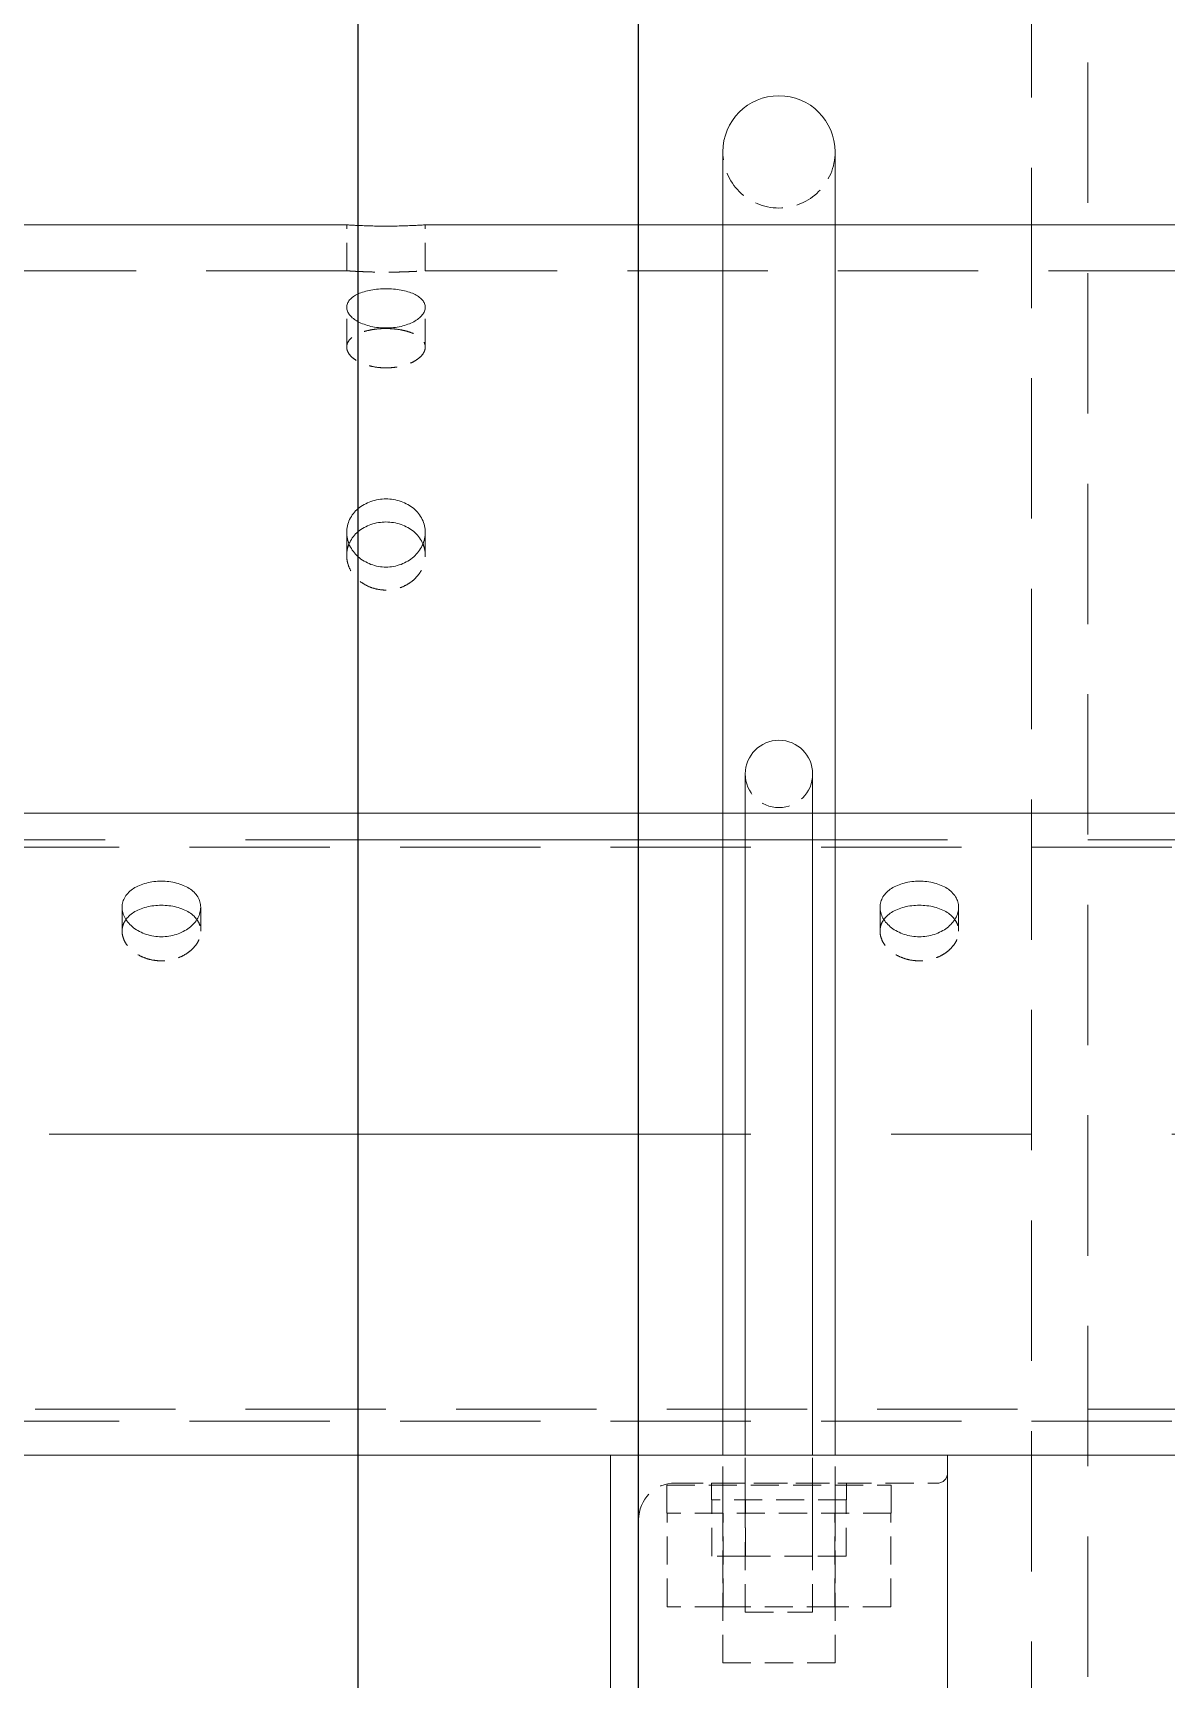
# Model space of a CAD drawing. Header units: millimetres. Extents: x -46397 to 283259, y -8690 to 23983.
# Drawn here: x 119678.7 to 119880.6, y 3145.7 to 3438.9 of the extents above; entities that cross this region are included whole.
import ezdxf

# ---------------------------------------------------------------- set-up
doc = ezdxf.new("R2010")
doc.units = ezdxf.units.MM
for name, pattern in [('CENTER', [2, 1.25, -0.25, 0.25, -0.25]), ('HIDDEN', [0.375, 0.25, -0.125]), ('HIDDENX2', [0.75, 0.5, -0.25])]:
    doc.linetypes.add(name, pattern=pattern)
for name, color, linetype, lineweight in [('CHUAN NET KHUAT', 4, 'HIDDEN', 0), ('DUONGCHINH', 7, 'Continuous', 25), ('DUONGTAM', 1, 'CENTER', 0)]:
    doc.layers.add(name, color=color, linetype=linetype, lineweight=lineweight)
doc.layers.add('flashshoot', color=7, linetype='Continuous')

# ---------------------------------------------------------------- blocks, each defined once
blk = doc.blocks.new('A$C49aca623')
at = {"color": 2, "linetype": 'Continuous', "lineweight": 0, "ltscale": 10, "extrusion": (2.28848e-17, 1, 0)}
for p, q in [((-2547, -563.9), (-2683, -563.9)), ((-2397, -563.9), (-2533, -563.9)), ((1960, -783), (-2832, -783))]:
    blk.add_line(p, q, dxfattribs=at)
at = {"color": 1, "linetype": 'HIDDENX2', "lineweight": 0, "ltscale": 10, "extrusion": (2.28848e-17, 1, 0)}
for p, q in [((-2547, -572.08), (-2547, -563.9)), ((-2533, -572.08), (-2533, -563.9)), ((-2547, -585.66), (-2547, -578.58)), ((-2533, -585.66), (-2533, -578.58)), ((-2547, -622.77), (-2547, -618.68)), ((-2533, -622.77), (-2533, -618.68))]:
    blk.add_line(p, q, dxfattribs=at)
at = {"color": 1, "linetype": 'HIDDENX2', "lineweight": 0, "ltscale": 50, "extrusion": (2.28848e-17, 1, 0)}
for p, q in [((-2547, -572.08), (-2683, -572.08)), ((-2397, -572.08), (-2533, -572.08)), ((1960, -774.82), (-2832, -774.82))]:
    blk.add_line(p, q, dxfattribs=at)
at = {"color": 2, "linetype": 'Continuous', "lineweight": 0, "ltscale": 10}
for points, knots in [([(-2533, -563.9), (-2533, -563.9), (-2533.04, -563.9), (-2533.22, -563.91), (-2533.35, -563.92), (-2533.71, -563.94), (-2533.93, -563.96), (-2534.45, -563.98), (-2534.74, -564), (-2535.36, -564.03), (-2535.71, -564.04), (-2536.48, -564.07), (-2536.89, -564.08), (-2537.75, -564.1), (-2538.2, -564.11), (-2539.11, -564.12), (-2539.56, -564.12), (-2540.44, -564.12), (-2540.89, -564.12), (-2541.8, -564.11), (-2542.25, -564.1), (-2543.11, -564.08), (-2543.52, -564.07), (-2544.29, -564.04), (-2544.64, -564.03), (-2545.26, -564), (-2545.55, -563.98), (-2546.07, -563.96), (-2546.29, -563.94), (-2546.65, -563.92), (-2546.78, -563.91), (-2546.96, -563.9), (-2547, -563.9), (-2547, -563.9)], [10.550311, 10.550311, 10.550311, 10.550311, 11.869099, 11.869099, 13.187888, 13.187888, 14.506676, 14.506676, 15.825465, 15.825465, 17.144254, 17.144254, 18.463043, 18.463043, 19.781833, 19.781833, 21.100622, 21.100622, 22.419411, 22.419411, 23.7382, 23.7382, 25.05699, 25.05699, 26.375779, 26.375779, 27.694567, 27.694567, 29.013356, 29.013356, 30.332144, 30.332144, 31.650933, 31.650933, 31.650933, 31.650933]), ([(-2540, -575.27), (-2539.56, -575.27), (-2539.11, -575.29), (-2538.2, -575.37), (-2537.75, -575.43), (-2536.89, -575.59), (-2536.48, -575.69), (-2535.71, -575.92), (-2535.36, -576.06), (-2534.74, -576.34), (-2534.45, -576.51), (-2533.93, -576.86), (-2533.71, -577.06), (-2533.35, -577.47), (-2533.22, -577.69), (-2533.04, -578.13), (-2533, -578.36), (-2533, -578.8), (-2533.04, -579.03), (-2533.22, -579.49), (-2533.35, -579.72), (-2533.71, -580.17), (-2533.93, -580.39), (-2534.45, -580.79), (-2534.74, -580.98), (-2535.36, -581.32), (-2535.71, -581.47), (-2536.48, -581.76), (-2536.89, -581.88), (-2537.75, -582.07), (-2538.2, -582.15), (-2539.11, -582.25), (-2539.56, -582.27), (-2540.44, -582.27), (-2540.89, -582.25), (-2541.8, -582.15), (-2542.25, -582.07), (-2543.11, -581.88), (-2543.52, -581.76), (-2544.29, -581.47), (-2544.64, -581.32), (-2545.26, -580.98), (-2545.55, -580.79), (-2546.07, -580.39), (-2546.29, -580.17), (-2546.65, -579.72), (-2546.78, -579.49), (-2546.96, -579.03), (-2547, -578.8), (-2547, -578.36), (-2546.96, -578.13), (-2546.78, -577.69), (-2546.65, -577.47), (-2546.29, -577.06), (-2546.07, -576.86), (-2545.55, -576.51), (-2545.26, -576.34), (-2544.64, -576.06), (-2544.29, -575.92), (-2543.52, -575.69), (-2543.11, -575.59), (-2542.25, -575.43), (-2541.8, -575.37), (-2540.89, -575.29), (-2540.44, -575.27), (-2540, -575.27)], [0, 0, 0, 0, 1.318789, 1.318789, 2.637578, 2.637578, 3.956368, 3.956368, 5.275157, 5.275157, 6.593945, 6.593945, 7.912734, 7.912734, 9.231522, 9.231522, 10.550311, 10.550311, 11.869099, 11.869099, 13.187888, 13.187888, 14.506676, 14.506676, 15.825465, 15.825465, 17.144254, 17.144254, 18.463043, 18.463043, 19.781833, 19.781833, 21.100622, 21.100622, 22.419411, 22.419411, 23.7382, 23.7382, 25.05699, 25.05699, 26.375779, 26.375779, 27.694567, 27.694567, 29.013356, 29.013356, 30.332144, 30.332144, 31.650933, 31.650933, 32.969721, 32.969721, 34.28851, 34.28851, 35.607298, 35.607298, 36.926087, 36.926087, 38.244876, 38.244876, 39.563665, 39.563665, 40.882454, 40.882454, 42.201244, 42.201244, 42.201244, 42.201244]), ([(-2540, -612.72), (-2539.56, -612.72), (-2539.11, -612.76), (-2538.2, -612.91), (-2537.75, -613.02), (-2536.89, -613.32), (-2536.48, -613.51), (-2535.71, -613.94), (-2535.36, -614.18), (-2534.74, -614.71), (-2534.45, -615), (-2533.93, -615.65), (-2533.71, -616), (-2533.35, -616.74), (-2533.22, -617.12), (-2533.04, -617.9), (-2533, -618.29), (-2533, -619.06), (-2533.04, -619.45), (-2533.22, -620.24), (-2533.35, -620.63), (-2533.71, -621.39), (-2533.93, -621.75), (-2534.45, -622.43), (-2534.74, -622.74), (-2535.36, -623.29), (-2535.71, -623.55), (-2536.48, -624.01), (-2536.89, -624.21), (-2537.75, -624.53), (-2538.2, -624.65), (-2539.11, -624.81), (-2539.56, -624.85), (-2540.44, -624.85), (-2540.89, -624.81), (-2541.8, -624.65), (-2542.25, -624.53), (-2543.11, -624.21), (-2543.52, -624.01), (-2544.29, -623.55), (-2544.64, -623.29), (-2545.26, -622.74), (-2545.55, -622.43), (-2546.07, -621.75), (-2546.29, -621.39), (-2546.65, -620.63), (-2546.78, -620.24), (-2546.96, -619.45), (-2547, -619.06), (-2547, -618.29), (-2546.96, -617.9), (-2546.78, -617.12), (-2546.65, -616.74), (-2546.29, -616), (-2546.07, -615.65), (-2545.55, -615), (-2545.26, -614.71), (-2544.64, -614.18), (-2544.29, -613.94), (-2543.52, -613.51), (-2543.11, -613.32), (-2542.25, -613.02), (-2541.8, -612.91), (-2540.89, -612.76), (-2540.44, -612.72), (-2540, -612.72)], [0, 0, 0, 0, 1.318789, 1.318789, 2.637578, 2.637578, 3.956368, 3.956368, 5.275157, 5.275157, 6.593945, 6.593945, 7.912734, 7.912734, 9.231522, 9.231522, 10.550311, 10.550311, 11.869099, 11.869099, 13.187888, 13.187888, 14.506676, 14.506676, 15.825465, 15.825465, 17.144254, 17.144254, 18.463043, 18.463043, 19.781833, 19.781833, 21.100622, 21.100622, 22.419411, 22.419411, 23.7382, 23.7382, 25.05699, 25.05699, 26.375779, 26.375779, 27.694567, 27.694567, 29.013356, 29.013356, 30.332144, 30.332144, 31.650933, 31.650933, 32.969721, 32.969721, 34.28851, 34.28851, 35.607298, 35.607298, 36.926087, 36.926087, 38.244876, 38.244876, 39.563665, 39.563665, 40.882454, 40.882454, 42.201244, 42.201244, 42.201244, 42.201244]), ([(-2540, -616.82), (-2540.44, -616.82), (-2540.89, -616.86), (-2541.8, -617.01), (-2542.25, -617.12), (-2543.11, -617.42), (-2543.52, -617.6), (-2544.29, -618.03), (-2544.64, -618.28), (-2545.26, -618.8), (-2545.55, -619.1), (-2546.07, -619.74), (-2546.29, -620.09), (-2546.51, -620.55), (-2546.55, -620.64), (-2546.59, -620.73)], [0, 0, 0, 0, 1.318854, 1.318854, 2.637708, 2.637708, 3.956563, 3.956563, 5.275417, 5.275417, 6.59427, 6.59427, 7.913123, 7.913123, 8.233495, 8.233495, 8.233495, 8.233495]), ([(-2533.41, -620.73), (-2533.45, -620.64), (-2533.49, -620.55), (-2533.71, -620.09), (-2533.93, -619.74), (-2534.45, -619.1), (-2534.74, -618.8), (-2535.36, -618.28), (-2535.71, -618.03), (-2536.48, -617.6), (-2536.89, -617.42), (-2537.75, -617.12), (-2538.2, -617.01), (-2539.11, -616.86), (-2539.56, -616.82), (-2540, -616.82)], [33.969824, 33.969824, 33.969824, 33.969824, 34.290196, 34.290196, 35.609049, 35.609049, 36.927902, 36.927902, 38.246757, 38.246757, 39.565611, 39.565611, 40.884465, 40.884465, 42.203319, 42.203319, 42.203319, 42.203319])]:
    blk.add_open_spline(points, degree=3, knots=knots, dxfattribs=at)
at = {"color": 1, "linetype": 'HIDDENX2', "lineweight": 0, "ltscale": 10}
for points, knots in [([(-2547, -572.08), (-2547, -572.08), (-2546.96, -572.08), (-2546.78, -572.09), (-2546.65, -572.1), (-2546.29, -572.13), (-2546.07, -572.14), (-2545.55, -572.17), (-2545.26, -572.19), (-2544.64, -572.22), (-2544.29, -572.23), (-2543.52, -572.26), (-2543.11, -572.28), (-2542.25, -572.3), (-2541.8, -572.31), (-2540.89, -572.32), (-2540.44, -572.32), (-2539.56, -572.32), (-2539.11, -572.32), (-2538.2, -572.31), (-2537.75, -572.3), (-2536.89, -572.28), (-2536.48, -572.26), (-2535.71, -572.23), (-2535.36, -572.22), (-2534.74, -572.19), (-2534.45, -572.17), (-2533.93, -572.14), (-2533.71, -572.13), (-2533.35, -572.1), (-2533.22, -572.09), (-2533.04, -572.08), (-2533, -572.08), (-2533, -572.08)], [10.55083, 10.55083, 10.55083, 10.55083, 11.869683, 11.869683, 13.188536, 13.188536, 14.507389, 14.507389, 15.826243, 15.826243, 17.145097, 17.145097, 18.463951, 18.463951, 19.782805, 19.782805, 21.10166, 21.10166, 22.420514, 22.420514, 23.739368, 23.739368, 25.058222, 25.058222, 26.377077, 26.377077, 27.69593, 27.69593, 29.014783, 29.014783, 30.333636, 30.333636, 31.652489, 31.652489, 31.652489, 31.652489]), ([(-2540, -582.37), (-2540.44, -582.37), (-2540.89, -582.39), (-2541.8, -582.47), (-2542.25, -582.53), (-2543.11, -582.69), (-2543.52, -582.79), (-2544.29, -583.02), (-2544.64, -583.15), (-2545.26, -583.43), (-2545.55, -583.59), (-2546.07, -583.95), (-2546.29, -584.15), (-2546.65, -584.56), (-2546.78, -584.77), (-2546.96, -585.22), (-2547, -585.44), (-2547, -585.88), (-2546.96, -586.11), (-2546.78, -586.57), (-2546.65, -586.81), (-2546.29, -587.26), (-2546.07, -587.48), (-2545.55, -587.88), (-2545.26, -588.07), (-2544.64, -588.41), (-2544.29, -588.57), (-2543.52, -588.85), (-2543.11, -588.97), (-2542.25, -589.17), (-2541.8, -589.25), (-2540.89, -589.35), (-2540.44, -589.37), (-2539.56, -589.37), (-2539.11, -589.35), (-2538.2, -589.25), (-2537.75, -589.17), (-2536.89, -588.97), (-2536.48, -588.85), (-2535.71, -588.57), (-2535.36, -588.41), (-2534.74, -588.07), (-2534.45, -587.88), (-2533.93, -587.48), (-2533.71, -587.26), (-2533.35, -586.81), (-2533.22, -586.57), (-2533.04, -586.11), (-2533, -585.88), (-2533, -585.44), (-2533.04, -585.22), (-2533.22, -584.77), (-2533.35, -584.56), (-2533.71, -584.15), (-2533.93, -583.95), (-2534.45, -583.59), (-2534.74, -583.43), (-2535.36, -583.15), (-2535.71, -583.02), (-2536.48, -582.79), (-2536.89, -582.69), (-2537.75, -582.53), (-2538.2, -582.47), (-2539.11, -582.39), (-2539.56, -582.37), (-2540, -582.37)], [0, 0, 0, 0, 1.318854, 1.318854, 2.637708, 2.637708, 3.956563, 3.956563, 5.275417, 5.275417, 6.59427, 6.59427, 7.913123, 7.913123, 9.231977, 9.231977, 10.55083, 10.55083, 11.869683, 11.869683, 13.188536, 13.188536, 14.507389, 14.507389, 15.826243, 15.826243, 17.145097, 17.145097, 18.463951, 18.463951, 19.782805, 19.782805, 21.10166, 21.10166, 22.420514, 22.420514, 23.739368, 23.739368, 25.058222, 25.058222, 26.377077, 26.377077, 27.69593, 27.69593, 29.014783, 29.014783, 30.333636, 30.333636, 31.652489, 31.652489, 32.971343, 32.971343, 34.290196, 34.290196, 35.609049, 35.609049, 36.927902, 36.927902, 38.246757, 38.246757, 39.565611, 39.565611, 40.884465, 40.884465, 42.203319, 42.203319, 42.203319, 42.203319]), ([(-2546.59, -620.73), (-2546.71, -621.02), (-2546.8, -621.31), (-2546.96, -621.99), (-2547, -622.38), (-2547, -623.15), (-2546.96, -623.54), (-2546.78, -624.33), (-2546.65, -624.72), (-2546.29, -625.48), (-2546.07, -625.85), (-2545.55, -626.52), (-2545.26, -626.84), (-2544.64, -627.39), (-2544.29, -627.65), (-2543.52, -628.11), (-2543.11, -628.31), (-2542.25, -628.63), (-2541.8, -628.75), (-2540.89, -628.91), (-2540.44, -628.95), (-2539.56, -628.95), (-2539.11, -628.91), (-2538.2, -628.75), (-2537.75, -628.63), (-2536.89, -628.31), (-2536.48, -628.11), (-2535.71, -627.65), (-2535.36, -627.39), (-2534.74, -626.84), (-2534.45, -626.52), (-2533.93, -625.85), (-2533.71, -625.48), (-2533.35, -624.72), (-2533.22, -624.33), (-2533.04, -623.54), (-2533, -623.15), (-2533, -622.38), (-2533.04, -621.99), (-2533.2, -621.31), (-2533.29, -621.02), (-2533.41, -620.73)], [8.233495, 8.233495, 8.233495, 8.233495, 9.231977, 9.231977, 10.55083, 10.55083, 11.869683, 11.869683, 13.188536, 13.188536, 14.507389, 14.507389, 15.826243, 15.826243, 17.145097, 17.145097, 18.463951, 18.463951, 19.782805, 19.782805, 21.10166, 21.10166, 22.420514, 22.420514, 23.739368, 23.739368, 25.058222, 25.058222, 26.377077, 26.377077, 27.69593, 27.69593, 29.014783, 29.014783, 30.333636, 30.333636, 31.652489, 31.652489, 32.971343, 32.971343, 33.969824, 33.969824, 33.969824, 33.969824])]:
    blk.add_open_spline(points, degree=3, knots=knots, dxfattribs=at)
at = {"layer": 'DUONGTAM', "ltscale": 100, "extrusion": (2.28848e-17, 1, 0)}
blk.add_line((1960, -673.45), (-3000, -673.45), dxfattribs=at)
blk = doc.blocks.new('A$C46e65358')
at = {"color": 150, "linetype": 'Continuous', "lineweight": 0, "ltscale": 10, "extrusion": (2.28848e-17, 1, 0)}
for p, q in [((1125, -668.7), (-3000, -668.7)), ((1125, -783), (-2842, -783))]:
    blk.add_line(p, q, dxfattribs=at)
at = {"color": 1, "linetype": 'HIDDENX2', "lineweight": 0, "ltscale": 50, "extrusion": (2.28848e-17, 1, 0)}
for p, q in [((1125, -674.72), (-3000, -674.72)), ((1125, -776.98), (-2842, -776.98))]:
    blk.add_line(p, q, dxfattribs=at)
at = {"color": 1, "linetype": 'HIDDENX2', "lineweight": 0, "ltscale": 10, "extrusion": (2.28848e-17, 1, 0)}
for p, q in [((-2587, -689.7), (-2587, -685.44)), ((-2573, -689.7), (-2573, -685.44)), ((-2452, -689.7), (-2452, -685.44)), ((-2438, -689.7), (-2438, -685.44))]:
    blk.add_line(p, q, dxfattribs=at)
at = {"color": 150, "linetype": 'Continuous', "lineweight": 0, "ltscale": 10}
for points, knots in [([(-2580, -680.79), (-2579.56, -680.79), (-2579.11, -680.82), (-2578.2, -680.93), (-2577.75, -681.01), (-2576.89, -681.24), (-2576.48, -681.38), (-2575.71, -681.7), (-2575.36, -681.89), (-2574.74, -682.29), (-2574.45, -682.52), (-2573.93, -683.02), (-2573.71, -683.3), (-2573.35, -683.88), (-2573.22, -684.19), (-2573.04, -684.81), (-2573, -685.13), (-2573, -685.75), (-2573.04, -686.08), (-2573.22, -686.73), (-2573.35, -687.06), (-2573.71, -687.7), (-2573.93, -688.01), (-2574.45, -688.58), (-2574.74, -688.85), (-2575.36, -689.33), (-2575.71, -689.56), (-2576.48, -689.96), (-2576.89, -690.13), (-2577.75, -690.41), (-2578.2, -690.52), (-2579.11, -690.66), (-2579.56, -690.69), (-2580.44, -690.69), (-2580.89, -690.66), (-2581.8, -690.52), (-2582.25, -690.41), (-2583.11, -690.13), (-2583.52, -689.96), (-2584.29, -689.56), (-2584.64, -689.33), (-2585.26, -688.85), (-2585.55, -688.58), (-2586.07, -688.01), (-2586.29, -687.7), (-2586.65, -687.06), (-2586.78, -686.73), (-2586.96, -686.08), (-2587, -685.75), (-2587, -685.13), (-2586.96, -684.81), (-2586.78, -684.19), (-2586.65, -683.88), (-2586.29, -683.3), (-2586.07, -683.02), (-2585.55, -682.52), (-2585.26, -682.29), (-2584.64, -681.89), (-2584.29, -681.7), (-2583.52, -681.38), (-2583.11, -681.24), (-2582.25, -681.01), (-2581.8, -680.93), (-2580.89, -680.82), (-2580.44, -680.79), (-2580, -680.79)], [0, 0, 0, 0, 1.319832, 1.319832, 2.639664, 2.639664, 3.959497, 3.959497, 5.279329, 5.279329, 6.599151, 6.599151, 7.918973, 7.918973, 9.238795, 9.238795, 10.558617, 10.558617, 11.878439, 11.878439, 13.198261, 13.198261, 14.518084, 14.518084, 15.837906, 15.837906, 17.157738, 17.157738, 18.47757, 18.47757, 19.797402, 19.797402, 21.117235, 21.117235, 22.437067, 22.437067, 23.756899, 23.756899, 25.076731, 25.076731, 26.396564, 26.396564, 27.716386, 27.716386, 29.036208, 29.036208, 30.35603, 30.35603, 31.675852, 31.675852, 32.995674, 32.995674, 34.315496, 34.315496, 35.635318, 35.635318, 36.95514, 36.95514, 38.274973, 38.274973, 39.594805, 39.594805, 40.914637, 40.914637, 42.234469, 42.234469, 42.234469, 42.234469]), ([(-2445, -680.79), (-2444.56, -680.79), (-2444.11, -680.82), (-2443.2, -680.93), (-2442.75, -681.01), (-2441.89, -681.24), (-2441.48, -681.38), (-2440.71, -681.7), (-2440.36, -681.89), (-2439.74, -682.29), (-2439.45, -682.52), (-2438.93, -683.02), (-2438.71, -683.3), (-2438.35, -683.88), (-2438.22, -684.19), (-2438.04, -684.81), (-2438, -685.13), (-2438, -685.75), (-2438.04, -686.08), (-2438.22, -686.73), (-2438.35, -687.06), (-2438.71, -687.7), (-2438.93, -688.01), (-2439.45, -688.58), (-2439.74, -688.85), (-2440.36, -689.33), (-2440.71, -689.56), (-2441.48, -689.96), (-2441.89, -690.13), (-2442.75, -690.41), (-2443.2, -690.52), (-2444.11, -690.66), (-2444.56, -690.69), (-2445.44, -690.69), (-2445.89, -690.66), (-2446.8, -690.52), (-2447.25, -690.41), (-2448.11, -690.13), (-2448.52, -689.96), (-2449.29, -689.56), (-2449.64, -689.33), (-2450.26, -688.85), (-2450.55, -688.58), (-2451.07, -688.01), (-2451.29, -687.7), (-2451.65, -687.06), (-2451.78, -686.73), (-2451.96, -686.08), (-2452, -685.75), (-2452, -685.13), (-2451.96, -684.81), (-2451.78, -684.19), (-2451.65, -683.88), (-2451.29, -683.3), (-2451.07, -683.02), (-2450.55, -682.52), (-2450.26, -682.29), (-2449.64, -681.89), (-2449.29, -681.7), (-2448.52, -681.38), (-2448.11, -681.24), (-2447.25, -681.01), (-2446.8, -680.93), (-2445.89, -680.82), (-2445.44, -680.79), (-2445, -680.79)], [0, 0, 0, 0, 1.319832, 1.319832, 2.639664, 2.639664, 3.959497, 3.959497, 5.279329, 5.279329, 6.599151, 6.599151, 7.918973, 7.918973, 9.238795, 9.238795, 10.558617, 10.558617, 11.878439, 11.878439, 13.198261, 13.198261, 14.518084, 14.518084, 15.837906, 15.837906, 17.157738, 17.157738, 18.47757, 18.47757, 19.797402, 19.797402, 21.117235, 21.117235, 22.437067, 22.437067, 23.756899, 23.756899, 25.076731, 25.076731, 26.396564, 26.396564, 27.716386, 27.716386, 29.036208, 29.036208, 30.35603, 30.35603, 31.675852, 31.675852, 32.995674, 32.995674, 34.315496, 34.315496, 35.635318, 35.635318, 36.95514, 36.95514, 38.274973, 38.274973, 39.594805, 39.594805, 40.914637, 40.914637, 42.234469, 42.234469, 42.234469, 42.234469]), ([(-2580, -685.09), (-2580.44, -685.09), (-2580.89, -685.11), (-2581.8, -685.22), (-2582.25, -685.3), (-2583.11, -685.52), (-2583.52, -685.66), (-2584.29, -685.98), (-2584.64, -686.17), (-2585.26, -686.56), (-2585.55, -686.79), (-2586, -687.22), (-2586.17, -687.42), (-2586.32, -687.63)], [0, 0, 0, 0, 1.320193, 1.320193, 2.640387, 2.640387, 3.96058, 3.96058, 5.280773, 5.280773, 6.600951, 6.600951, 7.575934, 7.575934, 7.575934, 7.575934]), ([(-2573.68, -687.63), (-2573.83, -687.42), (-2574, -687.22), (-2574.45, -686.79), (-2574.74, -686.56), (-2575.36, -686.17), (-2575.71, -685.98), (-2576.48, -685.66), (-2576.89, -685.52), (-2577.75, -685.3), (-2578.2, -685.22), (-2579.11, -685.11), (-2579.56, -685.09), (-2580, -685.09)], [34.669998, 34.669998, 34.669998, 34.669998, 35.644982, 35.644982, 36.965159, 36.965159, 38.285352, 38.285352, 39.605546, 39.605546, 40.925739, 40.925739, 42.245932, 42.245932, 42.245932, 42.245932]), ([(-2445, -685.09), (-2445.44, -685.09), (-2445.89, -685.11), (-2446.8, -685.22), (-2447.25, -685.3), (-2448.11, -685.52), (-2448.52, -685.66), (-2449.29, -685.98), (-2449.64, -686.17), (-2450.26, -686.56), (-2450.55, -686.79), (-2451, -687.22), (-2451.17, -687.42), (-2451.32, -687.63)], [0, 0, 0, 0, 1.320193, 1.320193, 2.640387, 2.640387, 3.96058, 3.96058, 5.280773, 5.280773, 6.600951, 6.600951, 7.575934, 7.575934, 7.575934, 7.575934]), ([(-2438.68, -687.63), (-2438.83, -687.42), (-2439, -687.22), (-2439.45, -686.79), (-2439.74, -686.56), (-2440.36, -686.17), (-2440.71, -685.98), (-2441.48, -685.66), (-2441.89, -685.52), (-2442.75, -685.3), (-2443.2, -685.22), (-2444.11, -685.11), (-2444.56, -685.09), (-2445, -685.09)], [34.669998, 34.669998, 34.669998, 34.669998, 35.644982, 35.644982, 36.965159, 36.965159, 38.285352, 38.285352, 39.605546, 39.605546, 40.925739, 40.925739, 42.245932, 42.245932, 42.245932, 42.245932])]:
    blk.add_open_spline(points, degree=3, knots=knots, dxfattribs=at)
at = {"color": 1, "linetype": 'HIDDENX2', "lineweight": 0, "ltscale": 10}
for points in [[(-2586.32, -687.63), (-2586.37, -687.7), (-2586.42, -687.77), (-2586.65, -688.14), (-2586.78, -688.44), (-2586.96, -689.07), (-2587, -689.38), (-2587, -690.01), (-2586.96, -690.33), (-2586.78, -690.99), (-2586.65, -691.32), (-2586.29, -691.96), (-2586.07, -692.27), (-2585.55, -692.85), (-2585.26, -693.12), (-2584.64, -693.61), (-2584.29, -693.83), (-2583.52, -694.24), (-2583.11, -694.42), (-2582.25, -694.7), (-2581.8, -694.81), (-2580.89, -694.95), (-2580.44, -694.99), (-2579.56, -694.99), (-2579.11, -694.95), (-2578.2, -694.81), (-2577.75, -694.7), (-2576.89, -694.42), (-2576.48, -694.24), (-2575.71, -693.83), (-2575.36, -693.61), (-2574.74, -693.12), (-2574.45, -692.85), (-2573.93, -692.27), (-2573.71, -691.96), (-2573.35, -691.32), (-2573.22, -690.99), (-2573.04, -690.33), (-2573, -690.01), (-2573, -689.38), (-2573.04, -689.07), (-2573.22, -688.44), (-2573.35, -688.14), (-2573.58, -687.77), (-2573.63, -687.7), (-2573.68, -687.63)], [(-2451.32, -687.63), (-2451.37, -687.7), (-2451.42, -687.77), (-2451.65, -688.14), (-2451.78, -688.44), (-2451.96, -689.07), (-2452, -689.38), (-2452, -690.01), (-2451.96, -690.33), (-2451.78, -690.99), (-2451.65, -691.32), (-2451.29, -691.96), (-2451.07, -692.27), (-2450.55, -692.85), (-2450.26, -693.12), (-2449.64, -693.61), (-2449.29, -693.83), (-2448.52, -694.24), (-2448.11, -694.42), (-2447.25, -694.7), (-2446.8, -694.81), (-2445.89, -694.95), (-2445.44, -694.99), (-2444.56, -694.99), (-2444.11, -694.95), (-2443.2, -694.81), (-2442.75, -694.7), (-2441.89, -694.42), (-2441.48, -694.24), (-2440.71, -693.83), (-2440.36, -693.61), (-2439.74, -693.12), (-2439.45, -692.85), (-2438.93, -692.27), (-2438.71, -691.96), (-2438.35, -691.32), (-2438.22, -690.99), (-2438.04, -690.33), (-2438, -690.01), (-2438, -689.38), (-2438.04, -689.07), (-2438.22, -688.44), (-2438.35, -688.14), (-2438.58, -687.77), (-2438.63, -687.7), (-2438.68, -687.63)]]:
    blk.add_open_spline(points, degree=3, knots=[7.575934, 7.575934, 7.575934, 7.575934, 7.921128, 7.921128, 9.241306, 9.241306, 10.561483, 10.561483, 11.881661, 11.881661, 13.201838, 13.201838, 14.522015, 14.522015, 15.842193, 15.842193, 17.162386, 17.162386, 18.48258, 18.48258, 19.802773, 19.802773, 21.122966, 21.122966, 22.44316, 22.44316, 23.763353, 23.763353, 25.083546, 25.083546, 26.40374, 26.40374, 27.723917, 27.723917, 29.044094, 29.044094, 30.364272, 30.364272, 31.684449, 31.684449, 33.004627, 33.004627, 34.324804, 34.324804, 34.669998, 34.669998, 34.669998, 34.669998], dxfattribs=at)
at = {"layer": 'DUONGTAM', "color": 1, "ltscale": 100, "extrusion": (2.28848e-17, 1, 0)}
blk.add_line((1125, -725.85), (-3000, -725.85), dxfattribs=at)
blk = doc.blocks.new('A$C2ab68bef')
at = {"color": 6, "linetype": 'Continuous', "lineweight": 0, "ltscale": 10, "extrusion": (2.28848e-17, 1, 0)}
for p, q in [((-2480, -550.9), (-2480, -671.8)), ((-2460, -671.8), (-2460, -550.9)), ((-2476, -661.7), (-2476, -725.85)), ((-2464, -725.85), (-2464, -661.7)), ((-2480, -783), (-2480, -671.8)), ((-2460, -783), (-2460, -671.8)), ((-2476, -783), (-2476, -725.85)), ((-2464, -783), (-2464, -725.85)), ((-2500, -783), (-2500, -783)), ((-2440, -783), (-2500, -783)), ((-2500, -783), (-2500, -922.13)), ((-2440, -783), (-2500, -783)), ((-2440, -783), (-2440, -783)), ((-2440, -783), (-2440, -922.13))]:
    blk.add_line(p, q, dxfattribs=at)
at = {"color": 4, "linetype": 'HIDDENX2', "lineweight": 0, "ltscale": 10, "extrusion": (2.28848e-17, 1, 0)}
for p, q in [((-2480, -820.02), (-2480, -783)), ((-2476, -811), (-2476, -783)), ((-2464, -811), (-2464, -783)), ((-2460, -820.02), (-2460, -783)), ((-2490, -788.35), (-2450, -788.35)), ((-2490, -793.35), (-2490, -788.35)), ((-2488.5, -788), (-2441.7, -788)), ((-2488.5, -788), (-2441.7, -788)), ((-2482, -788), (-2458, -788)), ((-2482, -791), (-2482, -788)), ((-2480, -788.35), (-2480, -793.35)), ((-2476, -788), (-2476, -791)), ((-2464, -788), (-2464, -791)), ((-2460, -788.35), (-2460, -793.35)), ((-2458, -791), (-2458, -788)), ((-2450, -793.35), (-2450, -788.35)), ((-2458, -791), (-2482, -791)), ((-2481.96, -801), (-2481.96, -791)), ((-2476, -791), (-2476, -801)), ((-2475.98, -801), (-2475.98, -791)), ((-2464.02, -801), (-2464.02, -791)), ((-2464, -791), (-2464, -801)), ((-2458.05, -801), (-2458.05, -791)), ((-2495, -794.5), (-2495, -794.5)), ((-2495, -794.5), (-2495, -926.47)), ((-2450, -793.35), (-2490, -793.35)), ((-2489.93, -810.02), (-2489.93, -793.35)), ((-2480, -793.35), (-2480, -810.02)), ((-2479.96, -810.02), (-2479.96, -793.35)), ((-2460.04, -810.02), (-2460.04, -793.35)), ((-2460, -793.35), (-2460, -810.02)), ((-2450.08, -810.02), (-2450.08, -793.35)), ((-2475.98, -801), (-2481.96, -801)), ((-2464.02, -801), (-2475.98, -801)), ((-2458.05, -801), (-2464.02, -801)), ((-2479.96, -810.02), (-2489.93, -810.02)), ((-2460.04, -810.02), (-2479.96, -810.02)), ((-2476, -811), (-2464, -811)), ((-2450.08, -810.02), (-2460.04, -810.02)), ((-2480, -820.02), (-2460, -820.02))]:
    blk.add_line(p, q, dxfattribs=at)
at = {"color": 6, "linetype": 'Continuous', "lineweight": 0, "ltscale": 10, "extrusion": (0, 0, -1)}
for centre, radius in [((2470, -550.9), 10), ((2470, -661.7), 6)]:
    blk.add_arc(centre, radius, 0, 180, dxfattribs=at)
at = {"color": 4, "linetype": 'HIDDENX2', "lineweight": 0, "ltscale": 10, "extrusion": (0, 0, -1)}
for centre, radius, start, end in [((2470, -550.9), 10, 180, 0), ((2470, -661.7), 6, 180, 0), ((2488.5, -794.5), 6.5, 0, 90), ((2488.5, -794.5), 6.5, 0, 90)]:
    blk.add_arc(centre, radius, start, end, dxfattribs=at)
at = {"color": 4, "linetype": 'HIDDENX2', "lineweight": 0, "ltscale": 10}
blk.add_arc((-2441.7, -786.3), 1.7, 270, 0, dxfattribs=at)
blk.add_arc((-2441.7, -786.3), 1.7, 270, 0, dxfattribs=at)
blk = doc.blocks.new('SAD1-1')
at = {"layer": 'CHUAN NET KHUAT', "ltscale": 100, "extrusion": (2.28848e-17, 1, 0)}
for p, q in [((120, 473.77), (120, -245)), ((130, -245), (130, 473.77))]:
    blk.add_line(p, q, dxfattribs=at)
at = {"layer": 'DUONGCHINH', "extrusion": (2.28848e-17, 1, 0)}
for p, q in [((0, 609.61), (0, -4)), ((50, -245), (50, 491.13))]:
    blk.add_line(p, q, dxfattribs=at)

msp = doc.modelspace()

# ---------------------------------------------------------------- block references
msp.add_blockref('SAD1-1', (119736.62, 2978.61, -1.5))
at = {"layer": 'flashshoot'}
for name in ['A$C49aca623', 'A$C46e65358', 'A$C2ab68bef']:
    msp.add_blockref(name, (122281.62, 3968.61, -1.5), dxfattribs=at)

doc.saveas('drawing.dxf')
